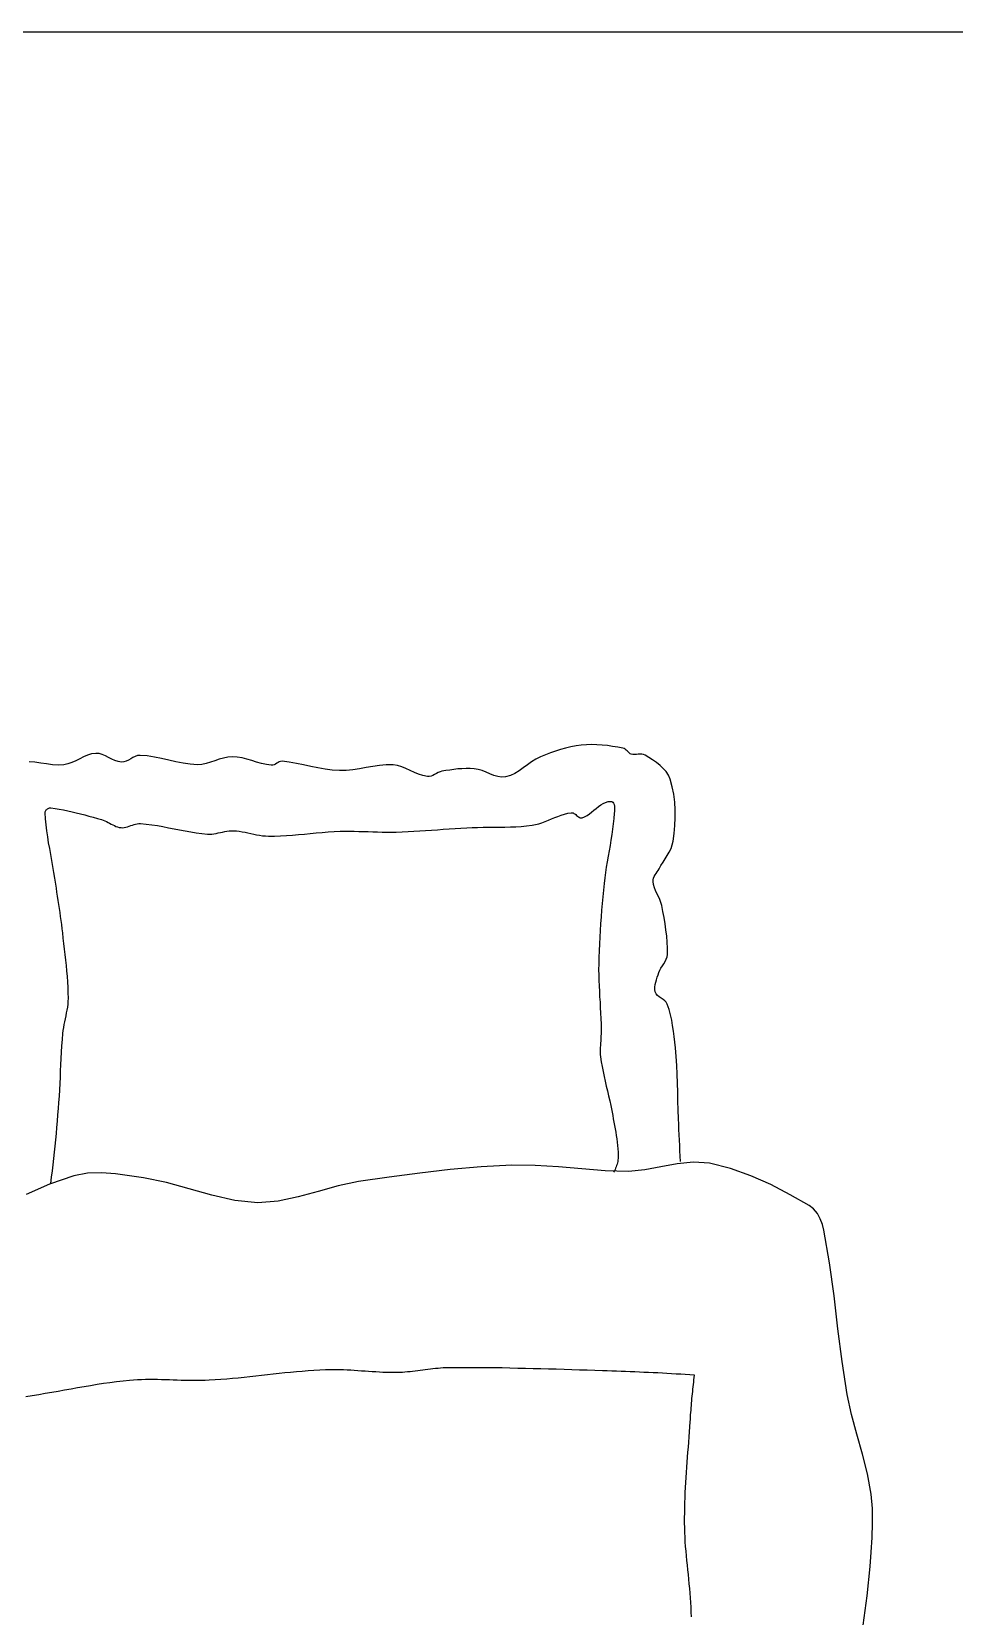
# Model space of a CAD drawing. Header units: millimetres. Extents: x -733 to 20318, y 212 to 20507.
# Drawn here: x 15343 to 16379, y 15211 to 16992 of the extents above; entities that cross this region are included whole.
import ezdxf

# ---------------------------------------------------------------- set-up
doc = ezdxf.new("R2010")
doc.units = ezdxf.units.MM
doc.layers.get('0').update_dxf_attribs({"color": 250})

msp = doc.modelspace()

# ---------------------------------------------------------------- linework, layer by layer
at = {"color": 18, "true_color": 0x000000}
for p, q in [((-732.8, 16991.6), (19593.4, 16991.6)), ((15942.4, 16186.6), (15936.6, 16185)), ((15948.2, 16188), (15942.4, 16186.6)), ((15954.1, 16189.1), (15948.2, 16188)), ((15960, 16189.9), (15954.1, 16189.1)), ((15965.9, 16190.3), (15960, 16189.9)), ((15971.7, 16190.5), (15965.9, 16190.3)), ((15977.6, 16190.3), (15971.7, 16190.5)), ((15983.5, 16189.9), (15977.6, 16190.3)), ((15989.4, 16189.3), (15983.5, 16189.9)), ((15995.2, 16188.5), (15989.4, 16189.3)), ((16001, 16187.5), (15995.2, 16188.5)), ((16006.8, 16186.5), (16001, 16187.5)), ((16008.1, 16186.1), (16006.8, 16186.5)), ((16009.3, 16185.3), (16008.1, 16186.1)), ((15346.4, 16170.7), (15340, 16171)), ((15352.9, 16169.8), (15346.4, 16170.7)), ((15359.4, 16168.7), (15352.9, 16169.8)), ((15366, 16167.8), (15359.4, 16168.7)), ((15383.5, 16168.7), (15378.8, 16167.7)), ((15387.9, 16170.4), (15383.5, 16168.7)), ((15392.4, 16172.4), (15387.9, 16170.4)), ((15396.7, 16174.6), (15392.4, 16172.4)), ((15401.1, 16176.7), (15396.7, 16174.6)), ((15405.5, 16178.6), (15401.1, 16176.7)), ((15410, 16180), (15405.5, 16178.6)), ((15414.7, 16180.6), (15410, 16180)), ((15418.4, 16180.4), (15414.7, 16180.6)), ((15422, 16179.4), (15418.4, 16180.4)), ((15425.6, 16177.9), (15422, 16179.4)), ((15429.1, 16176.1), (15425.6, 16177.9)), ((15432.6, 16174.2), (15429.1, 16176.1)), ((15436.2, 16172.6), (15432.6, 16174.2)), ((15439.8, 16171.4), (15436.2, 16172.6)), ((15443.6, 16170.8), (15439.8, 16171.4)), ((15446.3, 16171), (15443.6, 16170.8)), ((15448.9, 16171.9), (15446.3, 16171)), ((15451.5, 16173.1), (15448.9, 16171.9)), ((15454, 16174.5), (15451.5, 16173.1)), ((15456.5, 16176), (15454, 16174.5)), ((15459.1, 16177.2), (15456.5, 16176)), ((15461.7, 16178.1), (15459.1, 16177.2)), ((15464.5, 16178.3), (15461.7, 16178.1)), ((15472.6, 16177.7), (15464.5, 16178.3)), ((15480.7, 16176.4), (15472.6, 16177.7)), ((15488.7, 16174.8), (15480.7, 16176.4)), ((15496.7, 16172.9), (15488.7, 16174.8)), ((15504.8, 16171.1), (15496.7, 16172.9)), ((15512.8, 16169.5), (15504.8, 16171.1)), ((15520.9, 16168.4), (15512.8, 16169.5)), ((15529, 16167.9), (15520.9, 16168.4)), ((15534, 16168.2), (15529, 16167.9)), ((15538.9, 16169.2), (15534, 16168.2)), ((15543.7, 16170.6), (15538.9, 16169.2)), ((15548.5, 16172.3), (15543.7, 16170.6)), ((15553.3, 16174), (15548.5, 16172.3)), ((15558.2, 16175.4), (15553.3, 16174)), ((15563, 16176.5), (15558.2, 16175.4)), ((15568, 16176.8), (15563, 16176.5)), ((15573.6, 16176.5), (15568, 16176.8)), ((15579.1, 16175.5), (15573.6, 16176.5)), ((15584.5, 16174.2), (15579.1, 16175.5)), ((15590, 16172.6), (15584.5, 16174.2)), ((15595.4, 16170.9), (15590, 16172.6)), ((15600.9, 16169.4), (15595.4, 16170.9)), ((15606.4, 16168.2), (15600.9, 16169.4)), ((15611.9, 16167.4), (15606.4, 16168.2)), ((15616.4, 16168.6), (15615, 16167.9)), ((15617.9, 16169.5), (15616.4, 16168.6)), ((15619.4, 16170.4), (15617.9, 16169.5)), ((15620.8, 16171.1), (15619.4, 16170.4)), ((15622.3, 16171.6), (15620.8, 16171.1)), ((15623.9, 16171.7), (15622.3, 16171.6)), ((15632, 16170.7), (15623.9, 16171.7)), ((15640.1, 16169.4), (15632, 16170.7)), ((15648.1, 16167.8), (15640.1, 16169.4)), ((15904.2, 16171.1), (15899.5, 16167.7)), ((15909.1, 16174.2), (15904.2, 16171.1)), ((15914.1, 16176.7), (15909.1, 16174.2)), ((15919.7, 16179), (15914.1, 16176.7)), ((15925.3, 16181.2), (15919.7, 16179)), ((15930.9, 16183.2), (15925.3, 16181.2)), ((15936.6, 16185), (15930.9, 16183.2)), ((16010.4, 16184.4), (16009.3, 16185.3)), ((16011.5, 16183.3), (16010.4, 16184.4)), ((16012.5, 16182.2), (16011.5, 16183.3)), ((16013.6, 16181.2), (16012.5, 16182.2)), ((16014.7, 16180.3), (16013.6, 16181.2)), ((16016, 16179.7), (16014.7, 16180.3)), ((16017.9, 16179.3), (16016, 16179.7)), ((16019.9, 16179.3), (16017.9, 16179.3)), ((16022, 16179.4), (16019.9, 16179.3)), ((16024, 16179.6), (16022, 16179.4)), ((16026.1, 16179.8), (16024, 16179.6)), ((16028, 16179.7), (16026.1, 16179.8)), ((16029.9, 16179.4), (16028, 16179.7)), ((16031.6, 16178.6), (16029.9, 16179.4)), ((16035.8, 16175.9), (16031.6, 16178.6)), ((16040.1, 16173.2), (16035.8, 16175.9)), ((16044.3, 16170.2), (16040.1, 16173.2)), ((16048.4, 16167.1), (16044.3, 16170.2)), ((15372.4, 16167.4), (15366, 16167.8)), ((15378.8, 16167.7), (15372.4, 16167.4)), ((15613.5, 16167.5), (15611.9, 16167.4)), ((15615, 16167.9), (15613.5, 16167.5)), ((15656.1, 16166), (15648.1, 16167.8)), ((15664.2, 16164.4), (15656.1, 16166)), ((15672.2, 16162.9), (15664.2, 16164.4)), ((15680.3, 16161.8), (15672.2, 16162.9)), ((15688.4, 16161.2), (15680.3, 16161.8)), ((15696, 16161.3), (15688.4, 16161.2)), ((15703.5, 16162.1), (15696, 16161.3)), ((15711, 16163.3), (15703.5, 16162.1)), ((15718.5, 16164.7), (15711, 16163.3)), ((15726, 16166), (15718.5, 16164.7)), ((15733.5, 16167.1), (15726, 16166)), ((15741, 16167.8), (15733.5, 16167.1)), ((15748.6, 16167.7), (15741, 16167.8)), ((15753.5, 16166.9), (15748.6, 16167.7)), ((15758.4, 16165.5), (15753.5, 16166.9)), ((15763.1, 16163.6), (15758.4, 16165.5)), ((15767.8, 16161.4), (15763.1, 16163.6)), ((15772.5, 16159.2), (15767.8, 16161.4)), ((15777.3, 16157.2), (15772.5, 16159.2)), ((15782.1, 16155.6), (15777.3, 16157.2)), ((15787.1, 16154.5), (15782.1, 16155.6)), ((15789.2, 16154.5), (15787.1, 16154.5)), ((15791.3, 16155), (15789.2, 16154.5)), ((15793.3, 16155.8), (15791.3, 16155)), ((15795.3, 16156.9), (15793.3, 16155.8)), ((15797.3, 16158), (15795.3, 16156.9)), ((15799.3, 16159), (15797.3, 16158)), ((15801.4, 16159.9), (15799.3, 16159)), ((15803.5, 16160.5), (15801.4, 16159.9)), ((15808, 16161.2), (15803.5, 16160.5)), ((15812.5, 16161.9), (15808, 16161.2)), ((15817, 16162.5), (15812.5, 16161.9)), ((15821.5, 16163.1), (15817, 16162.5)), ((15826, 16163.4), (15821.5, 16163.1)), ((15830.6, 16163.6), (15826, 16163.4)), ((15835.1, 16163.6), (15830.6, 16163.6)), ((15839.6, 16163.4), (15835.1, 16163.6)), ((15844.1, 16162.6), (15839.6, 16163.4)), ((15848.6, 16161.2), (15844.1, 16162.6)), ((15853, 16159.4), (15848.6, 16161.2)), ((15857.3, 16157.6), (15853, 16159.4)), ((15861.7, 16155.9), (15857.3, 16157.6)), ((15866.1, 16154.6), (15861.7, 16155.9)), ((15870.5, 16153.9), (15866.1, 16154.6)), ((15875, 16154.2), (15870.5, 16153.9)), ((15880.4, 16155.7), (15875, 16154.2)), ((15885.4, 16158), (15880.4, 16155.7)), ((15890.2, 16160.9), (15885.4, 16158)), ((15894.9, 16164.3), (15890.2, 16160.9)), ((15899.5, 16167.7), (15894.9, 16164.3)), ((16052.1, 16163.8), (16048.4, 16167.1)), ((16055.3, 16160.1), (16052.1, 16163.8)), ((16058, 16156.1), (16055.3, 16160.1)), ((16059.9, 16151.6), (16058, 16156.1)), ((16062.2, 16143.2), (16059.9, 16151.6)), ((16063.9, 16134.7), (16062.2, 16143.2)), ((16064.9, 16125.9), (16063.9, 16134.7)), ((15357.8, 16114.4), (15358, 16115.1)), ((15358, 16115.1), (15358.3, 16115.8)), ((15358.3, 16115.8), (15358.7, 16116.5)), ((15358.7, 16116.5), (15359.2, 16117.1)), ((15359.2, 16117.1), (15359.8, 16117.7)), ((15359.8, 16117.7), (15360.5, 16118.3)), ((15360.5, 16118.3), (15361.2, 16118.7)), ((15361.2, 16118.7), (15362, 16119)), ((15362, 16119), (15362.7, 16119.3)), ((15362.7, 16119.3), (15363.4, 16119.4)), ((15363.4, 16119.4), (15364.2, 16119.4)), ((15364.2, 16119.4), (15369, 16118.7)), ((15369, 16118.7), (15373.8, 16118)), ((15373.8, 16118), (15378.6, 16117.1)), ((15378.6, 16117.1), (15383.4, 16116.1)), ((15383.4, 16116.1), (15388.2, 16115.1)), ((15388.2, 16115.1), (15392.9, 16113.9)), ((15969.1, 16112.6), (15971.6, 16114.6)), ((15971.6, 16114.6), (15974.2, 16116.7)), ((15974.2, 16116.7), (15976.7, 16118.8)), ((15976.7, 16118.8), (15979.2, 16120.9)), ((15979.2, 16120.9), (15981.8, 16122.7)), ((15981.8, 16122.7), (15984.4, 16124.4)), ((15984.4, 16124.4), (15987.1, 16125.6)), ((15987.1, 16125.6), (15990, 16126.4)), ((15990, 16126.4), (15993, 16126.7)), ((15993, 16126.7), (15994.4, 16126.4)), ((15994.4, 16126.4), (15995.5, 16125.7)), ((15995.5, 16125.7), (15996.3, 16124.5)), ((15996.3, 16124.5), (15996.8, 16123.1)), ((15996.8, 16123.1), (15997.2, 16121.4)), ((15997.2, 16115.4), (15997, 16113.3)), ((15997.2, 16121.4), (15997.3, 16119.5)), ((15997.3, 16117.5), (15997.2, 16115.4)), ((15997.3, 16119.5), (15997.3, 16117.5)), ((16065.3, 16117.1), (16064.9, 16125.9)), ((16065.3, 16108.3), (16065.3, 16117.1)), ((15357.8, 16113.7), (15357.8, 16114.4)), ((15358.3, 16107), (15357.8, 16113.7)), ((15359, 16100.3), (15358.3, 16107)), ((15359.8, 16093.6), (15359, 16100.3)), ((15392.9, 16113.9), (15397.7, 16112.7)), ((15397.7, 16112.7), (15402.4, 16111.5)), ((15402.4, 16111.5), (15407.1, 16110.2)), ((15407.1, 16110.2), (15411.9, 16108.9)), ((15411.9, 16108.9), (15416.6, 16107.5)), ((15416.6, 16107.5), (15421.3, 16106.2)), ((15421.3, 16106.2), (15423.1, 16105.6)), ((15423.1, 16105.6), (15425, 16104.9)), ((15425, 16104.9), (15426.8, 16104)), ((15426.8, 16104), (15428.5, 16103.1)), ((15428.5, 16103.1), (15430.3, 16102.1)), ((15430.3, 16102.1), (15432.1, 16101.2)), ((15432.1, 16101.2), (15433.8, 16100.3)), ((15433.8, 16100.3), (15435.6, 16099.4)), ((15435.6, 16099.4), (15437.4, 16098.6)), ((15437.4, 16098.6), (15439.3, 16098)), ((15439.3, 16098), (15441.2, 16097.5)), ((15441.2, 16097.5), (15443.1, 16097.2)), ((15443.1, 16097.2), (15444.9, 16097.1)), ((15444.9, 16097.1), (15446.8, 16097.3)), ((15446.8, 16097.3), (15448.6, 16097.7)), ((15448.6, 16097.7), (15450.4, 16098.2)), ((15450.4, 16098.2), (15452.3, 16098.7)), ((15452.3, 16098.7), (15454.1, 16099.4)), ((15454.1, 16099.4), (15455.9, 16100)), ((15455.9, 16100), (15457.7, 16100.6)), ((15457.7, 16100.6), (15459.5, 16101.2)), ((15459.5, 16101.2), (15461.4, 16101.5)), ((15461.4, 16101.5), (15463.2, 16101.8)), ((15463.2, 16101.8), (15465.1, 16101.7)), ((15465.1, 16101.7), (15471.4, 16101.2)), ((15471.4, 16101.2), (15477.7, 16100.4)), ((15477.7, 16100.4), (15483.9, 16099.4)), ((15483.9, 16099.4), (15490.2, 16098.3)), ((15490.2, 16098.3), (15496.4, 16097.1)), ((15496.4, 16097.1), (15502.6, 16095.9)), ((15818.2, 16096.3), (15824.8, 16096.7)), ((15824.8, 16096.7), (15831.4, 16097.1)), ((15831.4, 16097.1), (15837.5, 16097.3)), ((15837.5, 16097.3), (15843.6, 16097.5)), ((15843.6, 16097.5), (15849.8, 16097.6)), ((15849.8, 16097.6), (15855.9, 16097.6)), ((15855.9, 16097.6), (15862, 16097.6)), ((15862, 16097.6), (15868.1, 16097.6)), ((15868.1, 16097.6), (15874.3, 16097.7)), ((15874.3, 16097.7), (15880.4, 16097.9)), ((15880.4, 16097.9), (15886.5, 16098.2)), ((15886.5, 16098.2), (15892.6, 16098.6)), ((15892.6, 16098.6), (15898.6, 16099.1)), ((15898.6, 16099.1), (15904.7, 16099.9)), ((15904.7, 16099.9), (15908.5, 16100.6)), ((15908.5, 16100.6), (15912.2, 16101.5)), ((15912.2, 16101.5), (15915.8, 16102.7)), ((15915.8, 16102.7), (15919.4, 16104)), ((15919.4, 16104), (15923, 16105.4)), ((15923, 16105.4), (15926.6, 16106.9)), ((15926.6, 16106.9), (15930.2, 16108.4)), ((15930.2, 16108.4), (15933.8, 16109.8)), ((15933.8, 16109.8), (15937.4, 16111.2)), ((15937.4, 16111.2), (15941.1, 16112.3)), ((15941.1, 16112.3), (15944.8, 16113.3)), ((15944.8, 16113.3), (15948.6, 16114)), ((15948.6, 16114), (15949.6, 16114)), ((15949.6, 16114), (15950.7, 16113.7)), ((15950.7, 16113.7), (15951.7, 16113.2)), ((15951.7, 16113.2), (15952.7, 16112.6)), ((15952.7, 16112.6), (15953.7, 16111.8)), ((15953.7, 16111.8), (15954.7, 16110.9)), ((15954.7, 16110.9), (15955.7, 16110.1)), ((15955.7, 16110.1), (15956.7, 16109.4)), ((15956.7, 16109.4), (15957.6, 16108.8)), ((15957.6, 16108.8), (15958.7, 16108.3)), ((15958.7, 16108.3), (15959.7, 16108.2)), ((15959.7, 16108.2), (15960.8, 16108.3)), ((15960.8, 16108.3), (15963.6, 16109.4)), ((15963.6, 16109.4), (15966.4, 16110.8)), ((15966.4, 16110.8), (15969.1, 16112.6)), ((15995.9, 16101.5), (15995.1, 16095.4)), ((15996.4, 16107.6), (15995.9, 16101.5)), ((15996.6, 16109.4), (15996.4, 16107.6)), ((15996.8, 16111.3), (15996.6, 16109.4)), ((15997, 16113.3), (15996.8, 16111.3)), ((16064.1, 16090.6), (16064.9, 16099.4)), ((16064.9, 16099.4), (16065.3, 16108.3)), ((15360.8, 16086.9), (15359.8, 16093.6)), ((15361.8, 16080.2), (15360.8, 16086.9)), ((15363, 16073.6), (15361.8, 16080.2)), ((15502.6, 16095.9), (15508.9, 16094.7)), ((15508.9, 16094.7), (15515.1, 16093.5)), ((15515.1, 16093.5), (15521.4, 16092.4)), ((15521.4, 16092.4), (15527.6, 16091.4)), ((15527.6, 16091.4), (15533.9, 16090.6)), ((15533.9, 16090.6), (15540.2, 16090)), ((15540.2, 16090), (15542.6, 16089.9)), ((15542.6, 16089.9), (15545.1, 16090)), ((15545.1, 16090), (15547.5, 16090.3)), ((15547.5, 16090.3), (15549.9, 16090.7)), ((15549.9, 16090.7), (15552.3, 16091.2)), ((15552.3, 16091.2), (15554.7, 16091.7)), ((15554.7, 16091.7), (15557.1, 16092.2)), ((15557.1, 16092.2), (15559.6, 16092.7)), ((15559.6, 16092.7), (15562, 16093.2)), ((15562, 16093.2), (15564.4, 16093.5)), ((15564.4, 16093.5), (15566.8, 16093.7)), ((15566.8, 16093.7), (15569.3, 16093.7)), ((15569.3, 16093.7), (15572.6, 16093.5)), ((15572.6, 16093.5), (15575.9, 16093.1)), ((15575.9, 16093.1), (15579.1, 16092.6)), ((15579.1, 16092.6), (15582.4, 16092)), ((15582.4, 16092), (15585.7, 16091.3)), ((15585.7, 16091.3), (15588.9, 16090.5)), ((15588.9, 16090.5), (15592.2, 16089.8)), ((15592.2, 16089.8), (15595.4, 16089.2)), ((15595.4, 16089.2), (15598.7, 16088.6)), ((15598.7, 16088.6), (15602, 16088.1)), ((15602, 16088.1), (15605.3, 16087.8)), ((15605.3, 16087.8), (15608.6, 16087.7)), ((15608.6, 16087.7), (15615.3, 16087.7)), ((15615.3, 16087.7), (15622.1, 16088)), ((15622.1, 16088), (15628.8, 16088.3)), ((15628.8, 16088.3), (15635.5, 16088.8)), ((15635.5, 16088.8), (15642.3, 16089.4)), ((15642.3, 16089.4), (15649, 16090)), ((15649, 16090), (15655.7, 16090.7)), ((15655.7, 16090.7), (15662.4, 16091.3)), ((15662.4, 16091.3), (15669.1, 16091.9)), ((15669.1, 16091.9), (15675.9, 16092.4)), ((15675.9, 16092.4), (15682.6, 16092.9)), ((15682.6, 16092.9), (15689.3, 16093.1)), ((15689.3, 16093.1), (15694.6, 16093.2)), ((15694.6, 16093.2), (15699.8, 16093.3)), ((15699.8, 16093.3), (15705, 16093.2)), ((15705, 16093.2), (15710.3, 16093)), ((15710.3, 16093), (15715.5, 16092.9)), ((15715.5, 16092.9), (15720.7, 16092.7)), ((15720.7, 16092.7), (15726, 16092.5)), ((15726, 16092.5), (15731.2, 16092.3)), ((15731.2, 16092.3), (15736.5, 16092.2)), ((15736.5, 16092.2), (15741.7, 16092.1)), ((15741.7, 16092.1), (15746.9, 16092.1)), ((15746.9, 16092.1), (15752.2, 16092.2)), ((15752.2, 16092.2), (15758.8, 16092.4)), ((15758.8, 16092.4), (15765.4, 16092.7)), ((15765.4, 16092.7), (15772, 16093.1)), ((15772, 16093.1), (15778.6, 16093.5)), ((15778.6, 16093.5), (15785.2, 16093.9)), ((15785.2, 16093.9), (15791.8, 16094.4)), ((15791.8, 16094.4), (15798.4, 16094.9)), ((15798.4, 16094.9), (15805, 16095.4)), ((15805, 16095.4), (15811.6, 16095.9)), ((15811.6, 16095.9), (15818.2, 16096.3)), ((15993.3, 16083.2), (15992.3, 16077.1)), ((15994.3, 16089.3), (15993.3, 16083.2)), ((15995.1, 16095.4), (15994.3, 16089.3)), ((16062.2, 16077.7), (16063.1, 16081.9)), ((16063.1, 16081.9), (16064.1, 16090.6)), ((15364.1, 16066.9), (15363, 16073.6)), ((15365.3, 16060.3), (15364.1, 16066.9)), ((15990.2, 16065), (15989.1, 16058.9)), ((15991.3, 16071.1), (15990.2, 16065)), ((15992.3, 16077.1), (15991.3, 16071.1)), ((16051.8, 16058.5), (16054.2, 16062.2)), ((16054.2, 16062.2), (16056.6, 16066)), ((16056.6, 16066), (16058.8, 16069.8)), ((16058.8, 16069.8), (16060.8, 16073.6)), ((16060.8, 16073.6), (16062.2, 16077.7)), ((15366.5, 16053.6), (15365.3, 16060.3)), ((15367.6, 16046.9), (15366.5, 16053.6)), ((15368.7, 16040.3), (15367.6, 16046.9)), ((15987.2, 16046.8), (15986.4, 16040.7)), ((15988.1, 16052.9), (15987.2, 16046.8)), ((15989.1, 16058.9), (15988.1, 16052.9)), ((16041.9, 16042.2), (16042.9, 16044)), ((16042.9, 16044), (16044.1, 16045.7)), ((16044.1, 16045.7), (16045.2, 16047.4)), ((16045.2, 16047.4), (16046.3, 16049.1)), ((16046.3, 16049.1), (16047.3, 16050.9)), ((16047.3, 16050.9), (16049.4, 16054.7)), ((16049.4, 16054.7), (16051.8, 16058.5)), ((15369.8, 16033.6), (15368.7, 16040.3)), ((15370.5, 16029.1), (15369.8, 16033.6)), ((15371.2, 16024.5), (15370.5, 16029.1)), ((15984.9, 16027), (15984.2, 16019.4)), ((15985.7, 16034.5), (15984.9, 16027)), ((15986.4, 16040.7), (15985.7, 16034.5)), ((16040.6, 16036.6), (16040.7, 16038.6)), ((16041.2, 16033.1), (16040.6, 16036.6)), ((16040.7, 16038.6), (16041.2, 16040.4)), ((16041.2, 16040.4), (16041.9, 16042.2)), ((16042.2, 16029.7), (16041.2, 16033.1)), ((16043.5, 16026.4), (16042.2, 16029.7)), ((16045, 16023.1), (16043.5, 16026.4)), ((15371.9, 16020), (15371.2, 16024.5)), ((15372.6, 16015.4), (15371.9, 16020)), ((15373.3, 16010.9), (15372.6, 16015.4)), ((15374, 16006.4), (15373.3, 16010.9)), ((15983.5, 16011.9), (15982.8, 16004.3)), ((15984.2, 16019.4), (15983.5, 16011.9)), ((16046.6, 16019.9), (16045, 16023.1)), ((16048.1, 16016.6), (16046.6, 16019.9)), ((16049.4, 16013.2), (16048.1, 16016.6)), ((16050.3, 16009.7), (16049.4, 16013.2)), ((16051.6, 16002.9), (16050.3, 16009.7)), ((15374.6, 16001.8), (15374, 16006.4)), ((15375.3, 15997.3), (15374.6, 16001.8)), ((15375.9, 15992.7), (15375.3, 15997.3)), ((15376.5, 15988.2), (15375.9, 15992.7)), ((15982.2, 15996.8), (15981.7, 15989.2)), ((15982.8, 16004.3), (15982.2, 15996.8)), ((16052.9, 15996.1), (16051.6, 16002.9)), ((16054.1, 15989.2), (16052.9, 15996.1)), ((15377.1, 15983.6), (15376.5, 15988.2)), ((15377.6, 15979), (15377.1, 15983.6)), ((15378.3, 15972.9), (15377.6, 15979)), ((15379, 15966.8), (15378.3, 15972.9)), ((15980.7, 15974), (15980.3, 15966.5)), ((15981.2, 15981.6), (15980.7, 15974)), ((15981.7, 15989.2), (15981.2, 15981.6)), ((16055.1, 15982.3), (16054.1, 15989.2)), ((16055.9, 15975.4), (16055.1, 15982.3)), ((16056.5, 15968.5), (16055.9, 15975.4)), ((15379.8, 15960.7), (15379, 15966.8)), ((15380.5, 15954.5), (15379.8, 15960.7)), ((15381.1, 15948.4), (15380.5, 15954.5)), ((15980, 15958.9), (15979.8, 15951.3)), ((15980.3, 15966.5), (15980, 15958.9)), ((16056.3, 15951.9), (16056.7, 15954.6)), ((16056.8, 15961.6), (16056.5, 15968.5)), ((16056.7, 15954.6), (16056.8, 15961.6)), ((15381.8, 15942.3), (15381.1, 15948.4)), ((15382.4, 15936.1), (15381.8, 15942.3)), ((15979.6, 15943.7), (15979.5, 15937.6)), ((15979.5, 15937.6), (15979.6, 15931.5)), ((15979.8, 15951.3), (15979.6, 15943.7)), ((16047.1, 15934.3), (16048.2, 15936.9)), ((16048.2, 15936.9), (16049.5, 15939.4)), ((16049.5, 15939.4), (16051.1, 15941.9)), ((16051.1, 15941.9), (16052.6, 15944.3)), ((16052.6, 15944.3), (16054.1, 15946.8)), ((16054.1, 15946.8), (16055.4, 15949.3)), ((16055.4, 15949.3), (16056.3, 15951.9)), ((15382.9, 15930), (15382.4, 15936.1)), ((15383.3, 15923.8), (15382.9, 15930)), ((15383.7, 15917.7), (15383.3, 15923.8)), ((15979.6, 15931.5), (15979.7, 15925.4)), ((15979.7, 15925.4), (15980, 15919.3)), ((15980, 15919.3), (15980.3, 15913.2)), ((16042.6, 15918), (16043, 15920.8)), ((16043, 15920.8), (16043.6, 15923.5)), ((16043.6, 15923.5), (16044.4, 15926.2)), ((16044.4, 15926.2), (16045.3, 15929)), ((16045.3, 15929), (16046.2, 15931.7)), ((16046.2, 15931.7), (16047.1, 15934.3)), ((15383.6, 15898.8), (15383.9, 15902)), ((15383.9, 15911.5), (15383.7, 15917.7)), ((15384, 15905.4), (15383.9, 15911.5)), ((15383.9, 15902), (15384, 15905.4)), ((15980.3, 15913.2), (15980.6, 15907.1)), ((15980.6, 15907.1), (15981, 15901)), ((15981, 15901), (15981.3, 15894.9)), ((16042.7, 15915.3), (16042.6, 15918)), ((16043.1, 15912.6), (16042.7, 15915.3)), ((16044.1, 15910.5), (16043.1, 15912.6)), ((16045.6, 15908.7), (16044.1, 15910.5)), ((16047.5, 15907.1), (16045.6, 15908.7)), ((16049.6, 15905.7), (16047.5, 15907.1)), ((16051.8, 15904.2), (16049.6, 15905.7)), ((16053.8, 15902.7), (16051.8, 15904.2)), ((16055.4, 15900.9), (16053.8, 15902.7)), ((16056.5, 15898.9), (16055.4, 15900.9)), ((15380.7, 15882.4), (15381.4, 15885.7)), ((15381.4, 15885.7), (15382, 15888.9)), ((15382, 15888.9), (15382.7, 15892.2)), ((15382.7, 15892.2), (15383.2, 15895.5)), ((15383.2, 15895.5), (15383.6, 15898.8)), ((15981.3, 15894.9), (15981.7, 15888.8)), ((15981.7, 15888.8), (15982, 15882.7)), ((16058.5, 15893), (16056.5, 15898.9)), ((16060.1, 15886.9), (16058.5, 15893)), ((16061.5, 15880.9), (16060.1, 15886.9)), ((15377.3, 15859), (15377.9, 15866)), ((15377.9, 15866), (15378.2, 15869.3)), ((15378.2, 15869.3), (15378.7, 15872.6)), ((15378.7, 15872.6), (15379.3, 15875.9)), ((15379.3, 15875.9), (15380, 15879.1)), ((15380, 15879.1), (15380.7, 15882.4)), ((15982, 15882.7), (15982.2, 15876.5)), ((15982.3, 15865.3), (15982.1, 15862.8)), ((15982.2, 15876.5), (15982.4, 15870.4)), ((15982.4, 15867.9), (15982.3, 15865.3)), ((15982.4, 15870.4), (15982.4, 15867.9)), ((16062.6, 15874.7), (16061.5, 15880.9)), ((16063.6, 15868.5), (16062.6, 15874.7)), ((16064.4, 15862.3), (16063.6, 15868.5)), ((15376.4, 15844.9), (15376.8, 15852)), ((15376.8, 15852), (15377.3, 15859)), ((15981.4, 15852.5), (15981.2, 15850)), ((15981.2, 15850), (15981.2, 15847.4)), ((15981.6, 15855.1), (15981.4, 15852.5)), ((15981.8, 15857.6), (15981.6, 15855.1)), ((15982, 15860.2), (15981.8, 15857.6)), ((15982.1, 15862.8), (15982, 15860.2)), ((16065.1, 15856.1), (16064.4, 15862.3)), ((16065.8, 15849.9), (16065.1, 15856.1)), ((16066.6, 15839.9), (16065.8, 15849.9)), ((15375.3, 15823.8), (15375.6, 15830.8)), ((15375.6, 15830.8), (15376, 15837.9)), ((15376, 15837.9), (15376.4, 15844.9)), ((15981.2, 15847.4), (15981.2, 15844.9)), ((15981.2, 15844.9), (15981.3, 15842.3)), ((15981.3, 15842.3), (15981.6, 15839.8)), ((15981.6, 15839.8), (15982.4, 15834.2)), ((15982.4, 15834.2), (15983.4, 15828.7)), ((16067.2, 15830), (16066.6, 15839.9)), ((16067.7, 15820), (16067.2, 15830)), ((15374.6, 15809.7), (15375, 15816.7)), ((15375, 15816.7), (15375.3, 15823.8)), ((15983.4, 15828.7), (15984.4, 15823.2)), ((15984.4, 15823.2), (15985.6, 15817.7)), ((15985.6, 15817.7), (15986.8, 15812.2)), ((15986.8, 15812.2), (15988.1, 15806.7)), ((16068, 15810), (16067.7, 15820)), ((15373.4, 15788.5), (15373.9, 15795.6)), ((15373.9, 15795.6), (15374.3, 15802.6)), ((15374.3, 15802.6), (15374.6, 15809.7)), ((15988.1, 15806.7), (15989.4, 15801.3)), ((15989.4, 15801.3), (15990.6, 15795.8)), ((15990.6, 15795.8), (15991.9, 15790.3)), ((16068.3, 15800), (16068, 15810)), ((16068.5, 15790), (16068.3, 15800)), ((15372.3, 15774.5), (15372.9, 15781.5)), ((15372.9, 15781.5), (15373.4, 15788.5)), ((15991.9, 15790.3), (15993.1, 15784.8)), ((15993.1, 15784.8), (15994.2, 15779.3)), ((15994.2, 15779.3), (15995.3, 15773.8)), ((16068.8, 15780.1), (16068.5, 15790)), ((16069.2, 15770.1), (16068.8, 15780.1)), ((15370.5, 15753.4), (15371.1, 15760.4)), ((15371.1, 15760.4), (15371.7, 15767.5)), ((15371.7, 15767.5), (15372.3, 15774.5)), ((15995.3, 15773.8), (15995.9, 15770.1)), ((15995.9, 15770.1), (15996.6, 15766.3)), ((15996.6, 15766.3), (15997.3, 15762.6)), ((15997.3, 15762.6), (15998, 15758.9)), ((15998, 15758.9), (15998.6, 15755.1)), ((16069.5, 15764.1), (16069.2, 15770.1)), ((16069.7, 15758), (16069.5, 15764.1)), ((15369.1, 15739.4), (15369.8, 15746.4)), ((15369.8, 15746.4), (15370.5, 15753.4)), ((15998.6, 15755.1), (15999.2, 15751.4)), ((15999.2, 15751.4), (15999.8, 15747.6)), ((15999.8, 15747.6), (16000.3, 15743.8)), ((16000.3, 15743.8), (16000.7, 15740.1)), ((16070, 15752), (16069.7, 15758)), ((16070.3, 15746), (16070, 15752)), ((16070.6, 15740), (16070.3, 15746)), ((15366.9, 15718.4), (15367.6, 15725.4)), ((15367.6, 15725.4), (15368.4, 15732.4)), ((15368.4, 15732.4), (15369.1, 15739.4)), ((16000.7, 15740.1), (16001, 15736.3)), ((16001.1, 15723.9), (16000.9, 15722.2)), ((16001, 15736.3), (16001.3, 15732.5)), ((16001.3, 15725.5), (16001.1, 15723.9)), ((16001.3, 15732.5), (16001.4, 15728.7)), ((16001.4, 15727.1), (16001.3, 15725.5)), ((16001.4, 15728.7), (16001.4, 15727.1)), ((16070.8, 15733.9), (16070.6, 15740)), ((16071.1, 15727.9), (16070.8, 15733.9)), ((16071.4, 15721.9), (16071.1, 15727.9)), ((15390.1, 15705.8), (15362.9, 15696.5)), ((15365.2, 15704.4), (15366.1, 15711.4)), ((15366.1, 15711.4), (15366.9, 15718.4)), ((15405.4, 15708.8), (15390.1, 15705.8)), ((15421.1, 15709.4), (15405.4, 15708.8)), ((15436.9, 15708.2), (15421.1, 15709.4)), ((15452.8, 15706.1), (15436.9, 15708.2)), ((15468.5, 15703.7), (15452.8, 15706.1)), ((15778.5, 15709), (15744.1, 15704.5)), ((15812.9, 15712.9), (15778.5, 15709)), ((15847.5, 15715.9), (15812.9, 15712.9)), ((15882.1, 15717.8), (15847.5, 15715.9)), ((15908.3, 15717.7), (15882.1, 15717.8)), ((15934.4, 15715.9), (15908.3, 15717.7)), ((15960.5, 15713.6), (15934.4, 15715.9)), ((15986.7, 15711.6), (15960.5, 15713.6)), ((16012.9, 15710.9), (15986.7, 15711.6)), ((15997.1, 15711.4), (15996.3, 15710)), ((15997.9, 15712.9), (15997.1, 15711.4)), ((15998.5, 15714.4), (15997.9, 15712.9)), ((15999.2, 15715.9), (15998.5, 15714.4)), ((15999.7, 15717.4), (15999.2, 15715.9)), ((16000.2, 15719), (15999.7, 15717.4)), ((16000.6, 15720.6), (16000.2, 15719)), ((16000.9, 15722.2), (16000.6, 15720.6)), ((16031.2, 15712.6), (16012.9, 15710.9)), ((16049.5, 15716), (16031.2, 15712.6)), ((16067.8, 15719.5), (16049.5, 15716)), ((16086, 15721.4), (16067.8, 15719.5)), ((16104.1, 15720.2), (16086, 15721.4)), ((16127.6, 15714.3), (16104.1, 15720.2)), ((16150.5, 15706.1), (16127.6, 15714.3)), ((16172.8, 15696.1), (16150.5, 15706.1)), ((15362.9, 15696.5), (15336.4, 15685.1)), ((15364.4, 15697.4), (15365.2, 15704.4)), ((15494.3, 15698.4), (15468.5, 15703.7)), ((15519.8, 15691.3), (15494.3, 15698.4)), ((15545.2, 15684.1), (15519.8, 15691.3)), ((15664.6, 15688.5), (15642.2, 15682.2)), ((15687.1, 15694.8), (15664.6, 15688.5)), ((15709.7, 15699.5), (15687.1, 15694.8)), ((15744.1, 15704.5), (15709.7, 15699.5)), ((16194.6, 15684.7), (16172.8, 15696.1)), ((15570.8, 15678.3), (15545.2, 15684.1)), ((15596.8, 15675.7), (15570.8, 15678.3)), ((15619.6, 15677.4), (15596.8, 15675.7)), ((15642.2, 15682.2), (15619.6, 15677.4)), ((16215.8, 15672.7), (16194.6, 15684.7)), ((16220.9, 15668.7), (16215.8, 15672.7)), ((16225.1, 15663.6), (16220.9, 15668.7)), ((16228.4, 15657.7), (16225.1, 15663.6)), ((16230.8, 15651.4), (16228.4, 15657.7)), ((16232.5, 15644.9), (16230.8, 15651.4)), ((16238.9, 15608.2), (16232.5, 15644.9)), ((16243.9, 15571.2), (16238.9, 15608.2)), ((16248.2, 15534.1), (16243.9, 15571.2)), ((16252.9, 15497.1), (16248.2, 15534.1)), ((16258.6, 15460.2), (16252.9, 15497.1)), ((15438, 15474.4), (15430.7, 15473.4)), ((15445.4, 15475.2), (15438, 15474.4)), ((15452.7, 15476), (15445.4, 15475.2)), ((15457.1, 15476.4), (15452.7, 15476)), ((15461.6, 15476.6), (15457.1, 15476.4)), ((15466.1, 15476.8), (15461.6, 15476.6)), ((15470.5, 15476.9), (15466.1, 15476.8)), ((15475, 15477), (15470.5, 15476.9)), ((15479.5, 15477), (15475, 15477)), ((15483.9, 15476.9), (15479.5, 15477)), ((15488.4, 15476.8), (15483.9, 15476.9)), ((15492.9, 15476.7), (15488.4, 15476.8)), ((15497.4, 15476.5), (15492.9, 15476.7)), ((15501.8, 15476.4), (15497.4, 15476.5)), ((15506.3, 15476.2), (15501.8, 15476.4)), ((15510.8, 15476.1), (15506.3, 15476.2)), ((15515.3, 15476), (15510.8, 15476.1)), ((15519.7, 15475.9), (15515.3, 15476)), ((15524.2, 15475.8), (15519.7, 15475.9)), ((15528.7, 15475.8), (15524.2, 15475.8)), ((15533.2, 15475.8), (15528.7, 15475.8)), ((15537.6, 15476), (15533.2, 15475.8)), ((15542.1, 15476.2), (15537.6, 15476)), ((15548.7, 15476.6), (15542.1, 15476.2)), ((15555.2, 15477), (15548.7, 15476.6)), ((15561.8, 15477.5), (15555.2, 15477)), ((15568.3, 15478.1), (15561.8, 15477.5)), ((15574.8, 15478.7), (15568.3, 15478.1)), ((15581.4, 15479.4), (15574.8, 15478.7)), ((15587.9, 15480.1), (15581.4, 15479.4)), ((15594.4, 15480.8), (15587.9, 15480.1)), ((15601, 15481.5), (15594.4, 15480.8)), ((15607.5, 15482.2), (15601, 15481.5)), ((15614, 15483), (15607.5, 15482.2)), ((15620.6, 15483.7), (15614, 15483)), ((15627.1, 15484.4), (15620.6, 15483.7)), ((15633.6, 15485), (15627.1, 15484.4)), ((15640.2, 15485.6), (15633.6, 15485)), ((15646.7, 15486.2), (15640.2, 15485.6)), ((15653.3, 15486.7), (15646.7, 15486.2)), ((15659.8, 15487.2), (15653.3, 15486.7)), ((15666.4, 15487.6), (15659.8, 15487.2)), ((15672.9, 15487.9), (15666.4, 15487.6)), ((15677, 15488), (15672.9, 15487.9)), ((15681, 15488.1), (15677, 15488)), ((15685, 15488), (15681, 15488.1)), ((15689, 15487.9), (15685, 15488)), ((15693, 15487.8), (15689, 15487.9)), ((15697.1, 15487.6), (15693, 15487.8)), ((15701.1, 15487.4), (15697.1, 15487.6)), ((15705.1, 15487.2), (15701.1, 15487.4)), ((15709.1, 15486.9), (15705.1, 15487.2)), ((15713.2, 15486.6), (15709.1, 15486.9)), ((15717.2, 15486.3), (15713.2, 15486.6)), ((15721.2, 15486), (15717.2, 15486.3)), ((15725.2, 15485.7), (15721.2, 15486)), ((15729.2, 15485.5), (15725.2, 15485.7)), ((15733.3, 15485.3), (15729.2, 15485.5)), ((15737.3, 15485.1), (15733.3, 15485.3)), ((15741.3, 15484.9), (15737.3, 15485.1)), ((15745.3, 15484.8), (15741.3, 15484.9)), ((15749.4, 15484.8), (15745.3, 15484.8)), ((15753.4, 15484.8), (15749.4, 15484.8)), ((15756.3, 15484.9), (15753.4, 15484.8)), ((15759.1, 15485.1), (15756.3, 15484.9)), ((15762, 15485.2), (15759.1, 15485.1)), ((15764.8, 15485.5), (15762, 15485.2)), ((15767.7, 15485.8), (15764.8, 15485.5)), ((15770.5, 15486.1), (15767.7, 15485.8)), ((15773.4, 15486.5), (15770.5, 15486.1)), ((15776.3, 15486.8), (15773.4, 15486.5)), ((15779.1, 15487.2), (15776.3, 15486.8)), ((15782, 15487.6), (15779.1, 15487.2)), ((15784.8, 15488), (15782, 15487.6)), ((15787.7, 15488.3), (15784.8, 15488)), ((15790.5, 15488.7), (15787.7, 15488.3)), ((15793.4, 15489.1), (15790.5, 15488.7)), ((15796.2, 15489.4), (15793.4, 15489.1)), ((15799.1, 15489.6), (15796.2, 15489.4)), ((15801.9, 15489.9), (15799.1, 15489.6)), ((15804.8, 15490), (15801.9, 15489.9)), ((15807.7, 15490.2), (15804.8, 15490)), ((15810.5, 15490.2), (15807.7, 15490.2)), ((15819.2, 15490.3), (15810.5, 15490.2)), ((15827.9, 15490.3), (15819.2, 15490.3)), ((15836.5, 15490.3), (15827.9, 15490.3)), ((15845.2, 15490.3), (15836.5, 15490.3)), ((15853.9, 15490.2), (15845.2, 15490.3)), ((15862.5, 15490.1), (15853.9, 15490.2)), ((15871.2, 15490), (15862.5, 15490.1)), ((15879.9, 15489.8), (15871.2, 15490)), ((15888.6, 15489.6), (15879.9, 15489.8)), ((15897.2, 15489.4), (15888.6, 15489.6)), ((15905.9, 15489.2), (15897.2, 15489.4)), ((15914.6, 15489), (15905.9, 15489.2)), ((15923.2, 15488.8), (15914.6, 15489)), ((15931.9, 15488.5), (15923.2, 15488.8)), ((15940.6, 15488.2), (15931.9, 15488.5)), ((15949.2, 15488), (15940.6, 15488.2)), ((15957.9, 15487.7), (15949.2, 15488)), ((15966.6, 15487.5), (15957.9, 15487.7)), ((15975.3, 15487.2), (15966.6, 15487.5)), ((15983.9, 15486.9), (15975.3, 15487.2)), ((15989.1, 15486.8), (15983.9, 15486.9)), ((15994.2, 15486.6), (15989.1, 15486.8)), ((15999.4, 15486.4), (15994.2, 15486.6)), ((16004.6, 15486.2), (15999.4, 15486.4)), ((16009.7, 15486), (16004.6, 15486.2)), ((16014.9, 15485.8), (16009.7, 15486)), ((16020, 15485.6), (16014.9, 15485.8)), ((16025.2, 15485.4), (16020, 15485.6)), ((16030.3, 15485.1), (16025.2, 15485.4)), ((16035.5, 15484.9), (16030.3, 15485.1)), ((16040.7, 15484.6), (16035.5, 15484.9)), ((16045.8, 15484.4), (16040.7, 15484.6)), ((16051, 15484.1), (16045.8, 15484.4)), ((16056.1, 15483.8), (16051, 15484.1)), ((16061.3, 15483.5), (16056.1, 15483.8)), ((16066.4, 15483.2), (16061.3, 15483.5)), ((16071.6, 15482.9), (16066.4, 15483.2)), ((16076.7, 15482.6), (16071.6, 15482.9)), ((16081.9, 15482.2), (16076.7, 15482.6)), ((16087, 15481.9), (16081.9, 15482.2)), ((16085.9, 15471.4), (16086.2, 15474.1)), ((16086.2, 15474.1), (16086.4, 15476.7)), ((16086.4, 15476.7), (16086.7, 15479.3)), ((16086.7, 15479.3), (16087, 15481.9)), ((15343.5, 15458.8), (15336.2, 15457.6)), ((15350.8, 15460), (15343.5, 15458.8)), ((15358.1, 15461.2), (15350.8, 15460)), ((15365.3, 15462.5), (15358.1, 15461.2)), ((15372.6, 15463.7), (15365.3, 15462.5)), ((15379.8, 15465), (15372.6, 15463.7)), ((15387.1, 15466.3), (15379.8, 15465)), ((15394.4, 15467.6), (15387.1, 15466.3)), ((15401.6, 15468.9), (15394.4, 15467.6)), ((15408.9, 15470.1), (15401.6, 15468.9)), ((15416.2, 15471.3), (15408.9, 15470.1)), ((15423.5, 15472.4), (15416.2, 15471.3)), ((15430.7, 15473.4), (15423.5, 15472.4)), ((16084.1, 15453.1), (16084.3, 15455.7)), ((16084.3, 15455.7), (16084.6, 15458.4)), ((16084.6, 15458.4), (16084.8, 15461)), ((16084.8, 15461), (16085.1, 15463.6)), ((16085.1, 15463.6), (16085.3, 15466.2)), ((16085.3, 15466.2), (16085.6, 15468.8)), ((16085.6, 15468.8), (16085.9, 15471.4)), ((16263.5, 15437.7), (16258.6, 15460.2)), ((16082.8, 15437.4), (16083, 15440)), ((16083, 15440), (16083.2, 15442.6)), ((16083.2, 15442.6), (16083.4, 15445.3)), ((16083.4, 15445.3), (16083.6, 15447.9)), ((16083.6, 15447.9), (16083.9, 15450.5)), ((16083.9, 15450.5), (16084.1, 15453.1)), ((16081.5, 15418.2), (16081.9, 15423.9)), ((16081.9, 15423.9), (16082.3, 15429.5)), ((16082.3, 15429.5), (16082.5, 15432.2)), ((16082.5, 15432.2), (16082.6, 15434.8)), ((16082.6, 15434.8), (16082.8, 15437.4)), ((16269.5, 15415.5), (16263.5, 15437.7)), ((16080.2, 15401.1), (16080.6, 15406.8)), ((16080.6, 15406.8), (16081.1, 15412.5)), ((16081.1, 15412.5), (16081.5, 15418.2)), ((16275.8, 15393.3), (16269.5, 15415.5)), ((16078.9, 15384.1), (16079.3, 15389.8)), ((16079.3, 15389.8), (16079.8, 15395.5)), ((16079.8, 15395.5), (16080.2, 15401.1)), ((16281.4, 15370.9), (16275.8, 15393.3)), ((16077.4, 15361.4), (16077.7, 15367)), ((16077.7, 15367), (16078.1, 15372.7)), ((16078.1, 15372.7), (16078.5, 15378.4)), ((16078.5, 15378.4), (16078.9, 15384.1)), ((16285.5, 15348.3), (16281.4, 15370.9)), ((16076.5, 15344.3), (16076.8, 15350)), ((16076.8, 15350), (16077.1, 15355.7)), ((16077.1, 15355.7), (16077.4, 15361.4)), ((16076.1, 15327.2), (16076.2, 15332.9)), ((16076.2, 15332.9), (16076.3, 15338.6)), ((16076.3, 15338.6), (16076.5, 15344.3)), ((16286.9, 15332.1), (16285.5, 15348.3)), ((16287.2, 15315.8), (16286.9, 15332.1)), ((16076, 15321.5), (16076.1, 15327.2)), ((16076, 15315.8), (16076, 15321.5)), ((16076.1, 15310.6), (16076, 15315.8)), ((16286.7, 15299.5), (16287.2, 15315.8)), ((16076.3, 15305.3), (16076.1, 15310.6)), ((16076.5, 15300), (16076.3, 15305.3)), ((16076.8, 15294.8), (16076.5, 15300)), ((16285.7, 15283.2), (16286.7, 15299.5)), ((16077.2, 15289.5), (16076.8, 15294.8)), ((16077.6, 15284.2), (16077.2, 15289.5)), ((16078.1, 15279), (16077.6, 15284.2)), ((16078.6, 15273.7), (16078.1, 15279)), ((16284.4, 15266.9), (16285.7, 15283.2)), ((16079.1, 15268.4), (16078.6, 15273.7)), ((16079.7, 15263.2), (16079.1, 15268.4)), ((16080.2, 15257.9), (16079.7, 15263.2)), ((16281, 15233.8), (16284.4, 15266.9)), ((16080.8, 15252.7), (16080.2, 15257.9)), ((16081.3, 15247.4), (16080.8, 15252.7)), ((16081.8, 15242.2), (16081.3, 15247.4)), ((16082.2, 15236.9), (16081.8, 15242.2)), ((16082.6, 15231.6), (16082.2, 15236.9)), ((16083, 15226.4), (16082.6, 15231.6)), ((16083.3, 15221.1), (16083, 15226.4)), ((16276.5, 15200.9), (16281, 15233.8)), ((16083.5, 15215.8), (16083.3, 15221.1)), ((16083.6, 15210.5), (16083.5, 15215.8))]:
    msp.add_line(p, q, dxfattribs=at)

doc.saveas('drawing.dxf')
